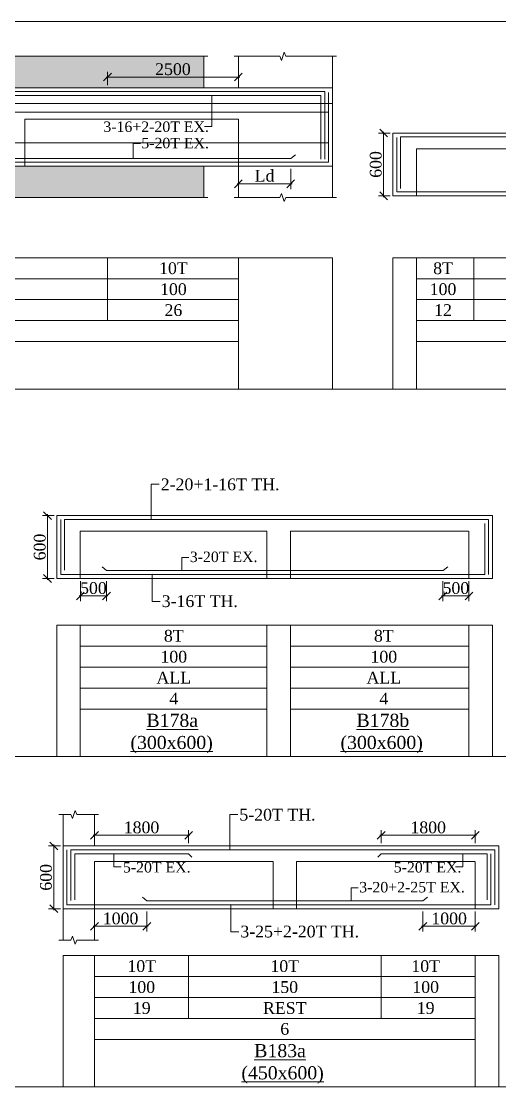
# Model space of a CAD drawing. Header units: millimetres. Extents: x 9781889 to 10654170, y -7832723 to -7608561.
# Drawn here: x 10505948 to 10515077, y -7780796 to -7760218 of the extents above; entities that cross this region are included whole.
import ezdxf
from ezdxf.enums import TextEntityAlignment as Align

# ---------------------------------------------------------------- set-up
doc = ezdxf.new("R2010")
doc.units = ezdxf.units.MM
doc.header["$LTSCALE"] = 10
doc.header["$PDMODE"] = 3
doc.linetypes.add('HIDDEN', pattern=[0.375, 0.25, -0.125])
for name, color, linetype, lineweight in [('S-CUT OUT LINE', 9, 'Continuous', 0), ('S-DIM L.S.', 7, 'Continuous', 0), ('S-HATCH', 8, 'Continuous', 0), ('S-L.S.SECTION', 5, 'Continuous', 0), ('S-L.S.SLAB LINE', 252, 'HIDDEN', 0), ('S-L.S.STEEL', 1, 'Continuous', 9), ('S-L.S.STEEL 1', 6, 'Continuous', 0), ('S-SECTION MARK', 7, 'Continuous', 0), ('S-SHEET', 251, 'Continuous', 0), ('S-TEXT', 7, 'Continuous', 0), ('S-TEXT L.S. BEAM NO.', 30, 'Continuous', 0), ('S-TEXT. L.S.', 7, 'Continuous', 0)]:
    doc.layers.add(name, color=color, linetype=linetype, lineweight=lineweight)
doc.styles.add('135', font='arial.ttf', dxfattribs={"width": 0.8, "height": 135})
doc.styles.get("Standard").update_dxf_attribs({"font": 'arial.ttf'})
doc.styles.add('TEXT', font='times.ttf')
doc.dimstyles.new('75', dxfattribs={"dimtxt": 135, "dimasz": 90, "dimexe": 0.1, "dimexo": 0.03, "dimgap": 0.09, "dimtad": 1, "dimdec": 0, "dimzin": 0, "dimdsep": 46, "dimtxsty": '135', "dimblk": 'ARCHTICK', "dimcen": 0.09, "dimclrd": 256, "dimclre": 256, "dimclrt": 256, "dimadec": 0, "dimazin": 0, "dimtfac": 1, "dimtdec": 0, "dimtofl": 0, "dimtmove": 1, "dimatfit": 3, "dimldrblk": 'DOTSMALL', "dimfxl": 1, "dimtolj": 1, "dimtzin": 0, "dimlwd": -1, "dimlwe": -1, "dimarcsym": 0})
doc.dimstyles.new('SETU_1', dxfattribs={"dimtxt": 200, "dimasz": 150, "dimexe": 100, "dimexo": 50, "dimgap": 35, "dimtad": 1, "dimdec": 0, "dimzin": 0, "dimdsep": 46, "dimtxsty": 'Standard', "dimblk": 'OBLIQUE', "dimcen": 150, "dimdle": 25, "dimclrd": 256, "dimclre": 7, "dimclrt": 256, "dimadec": 0, "dimazin": 0, "dimtfac": 1, "dimtdec": 0, "dimtofl": 0, "dimtmove": 1, "dimatfit": 3, "dimfxl": 1, "dimtolj": 1, "dimtzin": 0, "dimlwd": -1, "dimlwe": 5, "dimarcsym": 1})

# ---------------------------------------------------------------- blocks, each defined once
blk = doc.blocks.new('_ArchTick')
at = {"color": 0, "linetype": 'ByBlock', "const_width": 0.15}
blk.add_lwpolyline([(-0.5, -0.5), (0.5, 0.5)], dxfattribs=at)
blk = doc.blocks.new('_Oblique')
at = {"color": 0, "linetype": 'ByBlock', "lineweight": -2}
blk.add_line((-0.5, -0.5), (0.5, 0.5), dxfattribs=at)
blk = doc.blocks.new('*D999')
at = {"layer": 'Defpoints', "color": 0, "transparency": 16777216}
for p in [(10506621, -7769659), (10506445, -7770859), (10506621, -7770859)]:
    blk.add_point(p, dxfattribs=at)
at = {"layer": 'S-DIM L.S.', "color": 7, "lineweight": 5, "transparency": 16777216}
for p, q in [((10506571, -7769659), (10506345, -7769659)), ((10506571, -7770859), (10506345, -7770859))]:
    blk.add_line(p, q, dxfattribs=at)
at = {"layer": 'S-DIM L.S.', "transparency": 16777216}
blk.add_line((10506445, -7769634), (10506445, -7770884), dxfattribs=at)
at = {"layer": 'S-DIM L.S.', "transparency": 16777216, "xscale": 150, "yscale": 150, "zscale": 150}
for p, rotation in [((10506445, -7769659), 90), ((10506445, -7770859), 270)]:
    blk.add_blockref('_Oblique', p, dxfattribs=dict(at, rotation=rotation))
at = {"layer": 'S-DIM L.S.', "transparency": 16777216, "insert": (10506296, -7770259), "char_height": 225, "attachment_point": 5, "rotation": 90, "style": 'TEXT'}
blk.add_mtext('\\A1;600', dxfattribs=at)
blk = doc.blocks.new('*D1000')
at = {"layer": 'Defpoints', "color": 0, "transparency": 16777216}
for p in [(10507071, -7770859, 0), (10507571, -7770859, 0), (10507071, -7771195)]:
    blk.add_point(p, dxfattribs=at)
at = {"layer": 'S-DIM L.S.', "color": 7, "lineweight": 5, "transparency": 16777216}
for p, q in [((10507071, -7770909), (10507071, -7771295)), ((10507571, -7770909), (10507571, -7771295))]:
    blk.add_line(p, q, dxfattribs=at)
at = {"layer": 'S-DIM L.S.', "transparency": 16777216}
blk.add_line((10507596, -7771195), (10507046, -7771195), dxfattribs=at)
at = {"layer": 'S-DIM L.S.', "transparency": 16777216, "xscale": 150, "yscale": 150, "zscale": 150, "rotation": 180}
blk.add_blockref('_Oblique', (10507071, -7771195), dxfattribs=at)
at = {"layer": 'S-DIM L.S.', "transparency": 16777216, "xscale": 150, "yscale": 150, "zscale": 150}
blk.add_blockref('_Oblique', (10507571, -7771195), dxfattribs=at)
at = {"layer": 'S-DIM L.S.', "transparency": 16777216, "insert": (10507321, -7771045), "char_height": 225, "attachment_point": 5, "style": 'TEXT'}
blk.add_mtext('\\A1;500', dxfattribs=at)
blk = doc.blocks.new('*D1001')
at = {"layer": 'Defpoints', "color": 0, "transparency": 16777216}
for p in [(10513995, -7770859, 0), (10514495, -7770859, 0), (10514495, -7771195)]:
    blk.add_point(p, dxfattribs=at)
at = {"layer": 'S-DIM L.S.', "color": 7, "lineweight": 5, "transparency": 16777216}
for p, q in [((10513995, -7770909), (10513995, -7771295)), ((10514495, -7770909), (10514495, -7771295))]:
    blk.add_line(p, q, dxfattribs=at)
at = {"layer": 'S-DIM L.S.', "transparency": 16777216}
blk.add_line((10513970, -7771195), (10514520, -7771195), dxfattribs=at)
at = {"layer": 'S-DIM L.S.', "transparency": 16777216, "xscale": 150, "yscale": 150, "zscale": 150, "rotation": 180}
blk.add_blockref('_Oblique', (10513995, -7771195), dxfattribs=at)
at = {"layer": 'S-DIM L.S.', "transparency": 16777216, "xscale": 150, "yscale": 150, "zscale": 150}
blk.add_blockref('_Oblique', (10514495, -7771195), dxfattribs=at)
at = {"layer": 'S-DIM L.S.', "transparency": 16777216, "insert": (10514245, -7771045), "char_height": 225, "attachment_point": 5, "style": 'TEXT'}
blk.add_mtext('\\A1;500', dxfattribs=at)
blk = doc.blocks.new('*D1027')
at = {"layer": 'Defpoints', "color": 0, "transparency": 16777216}
for p in [(10506740, -7775971), (10506565, -7777171), (10506740, -7777171)]:
    blk.add_point(p, dxfattribs=at)
at = {"layer": 'S-DIM L.S.', "color": 7, "lineweight": 5, "transparency": 16777216}
for p, q in [((10506690, -7775971), (10506465, -7775971)), ((10506690, -7777171), (10506465, -7777171))]:
    blk.add_line(p, q, dxfattribs=at)
at = {"layer": 'S-DIM L.S.', "transparency": 16777216}
blk.add_line((10506565, -7775946), (10506565, -7777196), dxfattribs=at)
at = {"layer": 'S-DIM L.S.', "transparency": 16777216, "xscale": 150, "yscale": 150, "zscale": 150}
for p, rotation in [((10506565, -7775971), 90), ((10506565, -7777171), 270)]:
    blk.add_blockref('_Oblique', p, dxfattribs=dict(at, rotation=rotation))
at = {"layer": 'S-DIM L.S.', "transparency": 16777216, "insert": (10506415, -7776571), "char_height": 225, "attachment_point": 5, "rotation": 90, "style": 'TEXT'}
blk.add_mtext('\\A1;600', dxfattribs=at)
blk = doc.blocks.new('*D1028')
at = {"layer": 'Defpoints', "color": 0, "transparency": 16777216}
for p in [(10514616, -7775767), (10512816, -7775971, 0), (10514616, -7775971, 0)]:
    blk.add_point(p, dxfattribs=at)
at = {"layer": 'S-DIM L.S.', "transparency": 16777216}
blk.add_line((10512791, -7775767), (10514641, -7775767), dxfattribs=at)
at = {"layer": 'S-DIM L.S.', "color": 7, "lineweight": 5, "transparency": 16777216}
for p, q in [((10512816, -7775921), (10512816, -7775667)), ((10514616, -7775921), (10514616, -7775667))]:
    blk.add_line(p, q, dxfattribs=at)
at = {"layer": 'S-DIM L.S.', "transparency": 16777216, "xscale": 150, "yscale": 150, "zscale": 150, "rotation": 180}
blk.add_blockref('_Oblique', (10512816, -7775767), dxfattribs=at)
at = {"layer": 'S-DIM L.S.', "transparency": 16777216, "xscale": 150, "yscale": 150, "zscale": 150}
blk.add_blockref('_Oblique', (10514616, -7775767), dxfattribs=at)
at = {"layer": 'S-DIM L.S.', "transparency": 16777216, "insert": (10513716, -7775618), "char_height": 225, "attachment_point": 5, "style": 'TEXT'}
blk.add_mtext('\\A1;1800', dxfattribs=at)
blk = doc.blocks.new('*D1029')
at = {"layer": 'Defpoints', "color": 0, "transparency": 16777216}
for p in [(10507340, -7775767), (10507340, -7775971, 0), (10509140, -7775971, 0)]:
    blk.add_point(p, dxfattribs=at)
at = {"layer": 'S-DIM L.S.', "transparency": 16777216}
blk.add_line((10509165, -7775767), (10507315, -7775767), dxfattribs=at)
at = {"layer": 'S-DIM L.S.', "color": 7, "lineweight": 5, "transparency": 16777216}
for p, q in [((10507340, -7775921), (10507340, -7775667)), ((10509140, -7775921), (10509140, -7775667))]:
    blk.add_line(p, q, dxfattribs=at)
at = {"layer": 'S-DIM L.S.', "transparency": 16777216, "xscale": 150, "yscale": 150, "zscale": 150, "rotation": 180}
blk.add_blockref('_Oblique', (10507340, -7775767), dxfattribs=at)
at = {"layer": 'S-DIM L.S.', "transparency": 16777216, "xscale": 150, "yscale": 150, "zscale": 150}
blk.add_blockref('_Oblique', (10509140, -7775767), dxfattribs=at)
at = {"layer": 'S-DIM L.S.', "transparency": 16777216, "insert": (10508240, -7775618), "char_height": 225, "attachment_point": 5, "style": 'TEXT'}
blk.add_mtext('\\A1;1800', dxfattribs=at)
blk = doc.blocks.new('*D1030')
at = {"layer": 'Defpoints', "color": 0, "transparency": 16777216}
for p in [(10513615, -7777171, 0), (10514616, -7777171, 0), (10514616, -7777507)]:
    blk.add_point(p, dxfattribs=at)
at = {"layer": 'S-DIM L.S.', "color": 7, "lineweight": 5, "transparency": 16777216}
for p, q in [((10513615, -7777221), (10513615, -7777607)), ((10514616, -7777221), (10514616, -7777607))]:
    blk.add_line(p, q, dxfattribs=at)
at = {"layer": 'S-DIM L.S.', "transparency": 16777216}
blk.add_line((10513590, -7777507), (10514641, -7777507), dxfattribs=at)
at = {"layer": 'S-DIM L.S.', "transparency": 16777216, "xscale": 150, "yscale": 150, "zscale": 150, "rotation": 180}
blk.add_blockref('_Oblique', (10513615, -7777507), dxfattribs=at)
at = {"layer": 'S-DIM L.S.', "transparency": 16777216, "xscale": 150, "yscale": 150, "zscale": 150}
blk.add_blockref('_Oblique', (10514616, -7777507), dxfattribs=at)
at = {"layer": 'S-DIM L.S.', "transparency": 16777216, "insert": (10514116, -7777358), "char_height": 225, "attachment_point": 5, "style": 'TEXT'}
blk.add_mtext('\\A1;1000', dxfattribs=at)
blk = doc.blocks.new('*D1031')
at = {"layer": 'Defpoints', "color": 0, "transparency": 16777216}
for p in [(10507340, -7777171, 0), (10508340, -7777171, 0), (10507340, -7777507)]:
    blk.add_point(p, dxfattribs=at)
at = {"layer": 'S-DIM L.S.', "color": 7, "lineweight": 5, "transparency": 16777216}
for p, q in [((10507340, -7777221), (10507340, -7777607)), ((10508340, -7777221), (10508340, -7777607))]:
    blk.add_line(p, q, dxfattribs=at)
at = {"layer": 'S-DIM L.S.', "transparency": 16777216}
blk.add_line((10508365, -7777507), (10507315, -7777507), dxfattribs=at)
at = {"layer": 'S-DIM L.S.', "transparency": 16777216, "xscale": 150, "yscale": 150, "zscale": 150, "rotation": 180}
blk.add_blockref('_Oblique', (10507340, -7777507), dxfattribs=at)
at = {"layer": 'S-DIM L.S.', "transparency": 16777216, "xscale": 150, "yscale": 150, "zscale": 150}
blk.add_blockref('_Oblique', (10508340, -7777507), dxfattribs=at)
at = {"layer": 'S-DIM L.S.', "transparency": 16777216, "insert": (10507840, -7777358), "char_height": 225, "attachment_point": 5, "style": 'TEXT'}
blk.add_mtext('\\A1;1000', dxfattribs=at)
blk = doc.blocks.new('*D1799')
at = {"layer": 'Defpoints', "color": 0, "transparency": 16777216}
for p in [(10510090, -7761279), (10507590, -7761483, 0), (10510090, -7761483, 0)]:
    blk.add_point(p, dxfattribs=at)
at = {"layer": 'S-DIM L.S.', "color": 7, "lineweight": 5, "transparency": 16777216}
for p, q in [((10507590, -7761433), (10507590, -7761179)), ((10510090, -7761433), (10510090, -7761179))]:
    blk.add_line(p, q, dxfattribs=at)
at = {"layer": 'S-DIM L.S.', "transparency": 16777216}
blk.add_line((10507565, -7761279), (10510115, -7761279), dxfattribs=at)
at = {"layer": 'S-DIM L.S.', "transparency": 16777216, "xscale": 150, "yscale": 150, "zscale": 150, "rotation": 180}
blk.add_blockref('_Oblique', (10507590, -7761279), dxfattribs=at)
at = {"layer": 'S-DIM L.S.', "transparency": 16777216, "xscale": 150, "yscale": 150, "zscale": 150}
blk.add_blockref('_Oblique', (10510090, -7761279), dxfattribs=at)
at = {"layer": 'S-DIM L.S.', "transparency": 16777216, "insert": (10508840, -7761130), "char_height": 225, "attachment_point": 5, "style": 'TEXT'}
blk.add_mtext('\\A1;2500', dxfattribs=at)
blk = doc.blocks.new('*D1800')
at = {"layer": 'Defpoints', "color": 0, "transparency": 16777216}
for p in [(10510090, -7762983, 0), (10511090, -7762983, 0), (10510090, -7763319)]:
    blk.add_point(p, dxfattribs=at)
at = {"layer": 'S-DIM L.S.', "color": 7, "lineweight": 5, "transparency": 16777216}
for p, q in [((10510090, -7763033), (10510090, -7763419)), ((10511090, -7763033), (10511090, -7763419))]:
    blk.add_line(p, q, dxfattribs=at)
at = {"layer": 'S-DIM L.S.', "transparency": 16777216}
blk.add_line((10511115, -7763319), (10510065, -7763319), dxfattribs=at)
at = {"layer": 'S-DIM L.S.', "transparency": 16777216, "xscale": 150, "yscale": 150, "zscale": 150, "rotation": 180}
blk.add_blockref('_Oblique', (10510090, -7763319), dxfattribs=at)
at = {"layer": 'S-DIM L.S.', "transparency": 16777216, "xscale": 150, "yscale": 150, "zscale": 150}
blk.add_blockref('_Oblique', (10511090, -7763319), dxfattribs=at)
at = {"layer": 'S-DIM L.S.', "transparency": 16777216, "insert": (10510590, -7763166), "char_height": 225, "attachment_point": 5, "style": 'TEXT'}
blk.add_mtext('\\A1;Ld', dxfattribs=at)
blk = doc.blocks.new('*D1806')
at = {"layer": 'Defpoints', "color": 0, "transparency": 16777216}
for p in [(10513040, -7762349), (10512864, -7763549), (10513040, -7763549)]:
    blk.add_point(p, dxfattribs=at)
at = {"layer": 'S-DIM L.S.', "color": 7, "lineweight": 5, "transparency": 16777216}
for p, q in [((10512990, -7762349), (10512764, -7762349)), ((10512990, -7763549), (10512764, -7763549))]:
    blk.add_line(p, q, dxfattribs=at)
at = {"layer": 'S-DIM L.S.', "transparency": 16777216}
blk.add_line((10512864, -7762324), (10512864, -7763574), dxfattribs=at)
at = {"layer": 'S-DIM L.S.', "transparency": 16777216, "xscale": 150, "yscale": 150, "zscale": 150}
for p, rotation in [((10512864, -7762349), 90), ((10512864, -7763549), 270)]:
    blk.add_blockref('_Oblique', p, dxfattribs=dict(at, rotation=rotation))
at = {"layer": 'S-DIM L.S.', "transparency": 16777216, "insert": (10512715, -7762949), "char_height": 225, "attachment_point": 5, "rotation": 90, "style": 'TEXT'}
blk.add_mtext('\\A1;600', dxfattribs=at)

msp = doc.modelspace()

# ---------------------------------------------------------------- hatches: boundary and pattern name
at = {"layer": 'S-HATCH', "linetype": 'ByBlock'}
h = msp.add_hatch(dxfattribs=at)
h.set_pattern_fill('AR-CONC', color=256)
h.set_pattern_definition([(50, (476413.69, 71893.83), (182.184669, -15.9390855), [19.05, -209.55]), (355, (476413.7, 71893.83), (-35.2434214, 191.0568452), [15.24, -167.6405842]), (100.4514447, (476428.87, 71892.5), (146.941247, 175.117752), [16.1900088, -178.0902446]), (46.1842, (476413.7, 71944.63), (271.079041, -42.042328), [28.575, -314.325]), (96.6355576, (476436.28, 71941.13), (237.404134, 247.4261246), [24.285023, -267.135608]), (351.1841512, (476413.7, 71944.63), (237.404134, 247.4261246), [22.859967, -251.459732]), (21, (476439.09, 71931.93), (151.6143913, -102.2651982), [19.05, -209.55]), (326, (476439.1, 71931.93), (61.8020283, 184.187966), [15.24, -167.64]), (71.451445, (476451.73, 71923.41), (213.4164193, 81.922769), [16.1900088, -178.0899376]), (37.5, (476413.69, 71893.83), (3.08860325, 84.55503887), [0, -165.608, 0, -170.18, 0, -168.275]), (7.5, (476413.69, 71893.83), (66.8196625, 100.1805748), [0, -97.028, 0, -161.798, 0, -64.135]), (327.5, (476357.05, 71893.83), (135.59059517, -5.728744), [0, -63.5, 0, -198.12, 0, -262.89]), (317.5, (476331.65, 71893.83), (148.1291814, 25.426491), [0, -82.55, 0, -131.572, 0, -186.69])])
h.paths.add_polyline_path([(10501089.7, -7760882.9), (10501089.7, -7761482.9), (10509429.7, -7761482.9), (10509429.7, -7760882.9), (10505272.7, -7760882.9), (10505244.7, -7760806), (10505188.8, -7760959.7), (10505160.8, -7760882.9)])
h.paths.add_polyline_path([(10509230.5, -7761369.8), (10509230.5, -7761368.3), (10509230.5, -7760887.9), (10509230.5, -7760889.4)], flags=16)
h = msp.add_hatch(dxfattribs=at)
h.set_pattern_fill('AR-CONC', color=256)
h.set_pattern_definition([(50, (476413.69, 71593.83), (182.184669, -15.9390855), [19.05, -209.55]), (355, (476413.7, 71593.83), (-35.2434214, 191.0568452), [15.24, -167.6405842]), (100.4514447, (476428.87, 71592.5), (146.941247, 175.117752), [16.1900088, -178.0902446]), (46.1842, (476413.7, 71644.63), (271.079041, -42.042328), [28.575, -314.325]), (96.6355576, (476436.28, 71641.13), (237.404134, 247.4261246), [24.285023, -267.135608]), (351.1841512, (476413.7, 71644.63), (237.404134, 247.4261246), [22.859967, -251.459732]), (21, (476439.09, 71631.93), (151.6143913, -102.2651982), [19.05, -209.55]), (326, (476439.1, 71631.93), (61.8020283, 184.187966), [15.24, -167.64]), (71.451445, (476451.73, 71623.41), (213.4164193, 81.922769), [16.1900088, -178.0899376]), (37.5, (476413.69, 71593.83), (3.08860325, 84.55503887), [0, -165.608, 0, -170.18, 0, -168.275]), (7.5, (476413.69, 71593.83), (66.8196625, 100.1805748), [0, -97.028, 0, -161.798, 0, -64.135]), (327.5, (476357.05, 71593.83), (135.59059517, -5.728744), [0, -63.5, 0, -198.12, 0, -262.89]), (317.5, (476331.65, 71593.83), (148.1291814, 25.426491), [0, -82.55, 0, -131.572, 0, -186.69])])
h.paths.add_polyline_path([(10501089.7, -7762982.9), (10501089.7, -7763582.9), (10505160.8, -7763582.9), (10505188.8, -7763506), (10505244.7, -7763659.7), (10505272.7, -7763582.9), (10509429.7, -7763582.9), (10509429.7, -7762982.9)])

# ---------------------------------------------------------------- linework, layer by layer
at = {"layer": 'S-CUT OUT LINE', "color": 5, "elevation": 0}
for points in [[(10501011.5, -7760882.9), (10505160.8, -7760882.9), (10505188.8, -7760959.7), (10505244.7, -7760806), (10505272.7, -7760882.9), (10509506.7, -7760882.9)], [(10510011.4, -7760882.9), (10510883, -7760882.9), (10510911, -7760959.7), (10510966.9, -7760806), (10510994.9, -7760882.9), (10511964.7, -7760882.9)], [(10501011.5, -7763582.9), (10505160.8, -7763582.9), (10505188.8, -7763506), (10505244.7, -7763659.7), (10505272.7, -7763582.9), (10509504.7, -7763582.9)], [(10510011.4, -7763582.9), (10510883, -7763582.9), (10510911, -7763506), (10510966.9, -7763659.7), (10510994.9, -7763582.9), (10511964.7, -7763582.9)], [(10506661.8, -7775370.9), (10506890.4, -7775370.9), (10506918.4, -7775447.7), (10506974.4, -7775294), (10507002.3, -7775370.9), (10507415.1, -7775370.9)], [(10506661.8, -7777770.9), (10506890.4, -7777770.9), (10506918.4, -7777694), (10506974.4, -7777847.7), (10507002.3, -7777770.9), (10507415.1, -7777770.9)]]:
    msp.add_lwpolyline(points, dxfattribs=at)
at = {"layer": 'S-L.S.SECTION'}
for p, q in [((10509429.7, -7761482.9, 0), (10509429.7, -7760882.9, 0)), ((10510089.7, -7761482.9, 0), (10510089.7, -7760882.9, 0)), ((10511889.7, -7761482.9, 0), (10511889.7, -7760882.9, 0)), ((10494204.6, -7761482.9, 0), (10511889.7, -7761482.9, 0)), ((10511889.7, -7761482.9, 0), (10511889.7, -7762982.9, 0)), ((10513039.6, -7762348.7, 0), (10518284.6, -7762348.7, 0)), ((10513039.6, -7762348.7, 0), (10513039.6, -7763548.7, 0)), ((10496004.7, -7762982.9, 0), (10511889.7, -7762982.9, 0)), ((10509429.7, -7762982.9, 0), (10509429.7, -7763582.9, 0)), ((10510089.7, -7762982.9, 0), (10510089.7, -7763582.9, 0)), ((10511889.7, -7762982.9, 0), (10511889.7, -7763582.9, 0)), ((10513039.6, -7763548.7, 0), (10535648.5, -7763548.7, 0)), ((10506620.6, -7769658.7, 0), (10514945.5, -7769658.7, 0)), ((10506620.6, -7769658.7, 0), (10506620.6, -7770858.7, 0)), ((10514945.5, -7770858.7, 0), (10514945.5, -7769658.7, 0)), ((10506620.6, -7770858.7, 0), (10514945.5, -7770858.7, 0)), ((10506740.1, -7775970.9, 0), (10506740.1, -7775370.9, 0)), ((10507340.1, -7775970.9, 0), (10507340.1, -7775370.9, 0)), ((10506740.1, -7775970.9, 0), (10515065.6, -7775970.9, 0)), ((10506740.1, -7775970.9, 0), (10506740.1, -7777170.9, 0)), ((10515065.6, -7777170.9, 0), (10515065.6, -7775970.9, 0)), ((10506740.1, -7777170.9, 0), (10515065.6, -7777170.9, 0)), ((10506740.1, -7777170.9, 0), (10506740.1, -7777770.9, 0)), ((10507340.1, -7777170.9, 0), (10507340.1, -7777770.9, 0))]:
    msp.add_line(p, q, dxfattribs=at)
at = {"layer": 'S-L.S.SLAB LINE', "ltscale": 0.3}
for p, q in [((10495992, -7761782.9, 0), (10511889.7, -7761782.9, 0)), ((10506009.7, -7762082.9, 0), (10510089.7, -7762082.9, 0)), ((10506009.7, -7762082.9, 0), (10506009.7, -7762982.9, 0)), ((10510089.7, -7762082.9, 0), (10510089.7, -7762982.9, 0)), ((10513489.6, -7762648.7, 0), (10518284.6, -7762648.7, 0)), ((10513489.6, -7762648.7, 0), (10513489.6, -7763548.7, 0)), ((10506620.6, -7769958.7, 0), (10506620.6, -7769958.7, 0)), ((10507070.6, -7769958.7, 0), (10510632.7, -7769958.7, 0)), ((10507070.6, -7769958.7, 0), (10507070.6, -7770858.7, 0)), ((10510632.7, -7769958.7, 0), (10510632.7, -7770858.7, 0)), ((10511082.7, -7769958.7, 0), (10514495.5, -7769958.7, 0)), ((10511082.7, -7769958.7, 0), (10511082.7, -7770858.7, 0)), ((10514495.5, -7769958.7, 0), (10514495.5, -7770858.7, 0)), ((10506740.1, -7776270.9, 0), (10506740.1, -7776270.9, 0)), ((10507340.1, -7776270.9, 0), (10510752.8, -7776270.9)), ((10507340.1, -7776270.9, 0), (10507340.1, -7777170.9, 0)), ((10510752.8, -7776270.9), (10510752.8, -7777170.9)), ((10511202.8, -7776270.9, 0), (10514615.6, -7776270.9, 0)), ((10511202.8, -7776270.9, 0), (10511202.8, -7777170.9, 0)), ((10514615.6, -7776270.9), (10514615.6, -7777170.9))]:
    msp.add_line(p, q, dxfattribs=at)
at = {"layer": 'S-L.S.STEEL'}
for p, q in [((10494381.6, -7761557.9, 0), (10511739.7, -7761557.9, 0)), ((10511739.7, -7761557.9, 0), (10511739.7, -7762850.9, 0)), ((10511814.7, -7761576.7, 0), (10511814.7, -7762907.9, 0)), ((10513114.6, -7762436.3, 0), (10513114.6, -7763473.7, 0)), ((10513189.6, -7762423.7, 0), (10513189.6, -7763406.3, 0)), ((10494306.6, -7762907.9, 0), (10511814.7, -7762907.9, 0)), ((10513114.6, -7763473.7, 0), (10535577.6, -7763473.7, 0)), ((10506695.6, -7770783.7, 0), (10506695.6, -7769733.7, 0)), ((10506770.6, -7769733.7, 0), (10514870.5, -7769733.7, 0)), ((10506770.6, -7770704, 0), (10506770.6, -7769733.7, 0)), ((10514795.5, -7770783.7, 0), (10514795.5, -7769808.7, 0)), ((10514870.5, -7770783.7, 0), (10514870.5, -7769733.7, 0)), ((10506695.6, -7770783.7, 0), (10514795.5, -7770783.7, 0)), ((10506815.1, -7777095.9, 0), (10506815.1, -7776045.9, 0)), ((10506890.1, -7776045.9, 0), (10514990.6, -7776045.9, 0)), ((10506890.1, -7777016.2, 0), (10506890.1, -7776045.9, 0)), ((10514990.6, -7777095.9, 0), (10514990.6, -7776045.9, 0)), ((10509140.2, -7776120.9, 0), (10506965.1, -7776120.9, 0)), ((10506965.1, -7776999.7, 0), (10506965.1, -7776120.9, 0)), ((10509140.2, -7776120.9, 0), (10509203.4, -7776187.7, 0)), ((10514840.6, -7776999.7, 0), (10514840.6, -7776120.9, 0)), ((10514915.6, -7777095.9, 0), (10514915.6, -7776120.9, 0)), ((10506815.1, -7777095.9, 0), (10514915.6, -7777095.9, 0))]:
    msp.add_line(p, q, dxfattribs=at)
at = {"layer": 'S-L.S.STEEL', "elevation": 0}
for points in [[(10511179.2, -7762764.7), (10511089.7, -7762832.9), (10499084.9, -7762832.9), (10499002.9, -7762762.2)], [(10514088.7, -7770640.5), (10513999.2, -7770708.7), (10507570.8, -7770708.7), (10507488.8, -7770638)], [(10513705, -7776952.7), (10513615.5, -7777020.9), (10508340.2, -7777020.9), (10508258.2, -7776950.2)]]:
    msp.add_lwpolyline(points, dxfattribs=at)
at = {"layer": 'S-L.S.STEEL'}
for points in [[(10511664.7, -7762850.9, 0), (10511664.7, -7761632.9, 0), (10503584.7, -7761632.9, 0), (10503521.5, -7761699.7, 0)], [(10513189.6, -7762423.7, 0), (10520477.2, -7762423.7, 0)], [(10514840.6, -7776120.9, 0), (10512815.6, -7776120.9, 0), (10512752.4, -7776187.7, 0)]]:
    msp.add_polyline3d(points, dxfattribs=at)
at = {"layer": 'S-L.S.STEEL 1'}
for p, q in [((10494306.6, -7761948.5, 0), (10511814.7, -7761948.5, 0)), ((10494306.6, -7762532.9, 0), (10511814.7, -7762532.9, 0))]:
    msp.add_line(p, q, dxfattribs=at)
at = {"layer": 'S-SHEET'}
for p, q in [((10490211.8, -7764732, 0), (10511889.7, -7764732, 0)), ((10507589.7, -7764732, 0), (10507589.7, -7765932, 0)), ((10510089.7, -7764732, 0), (10510089.7, -7767241.3, 0)), ((10511889.7, -7764732, 0), (10511889.7, -7767241.3, 0)), ((10513039.6, -7764732, 0), (10535648.5, -7764732, 0)), ((10513039.6, -7764732), (10513039.6, -7767241.3)), ((10513489.6, -7764732, 0), (10513489.6, -7767241.3, 0)), ((10514589.6, -7764732, 0), (10514589.6, -7765932, 0)), ((10500084.7, -7765132, 0), (10510089.7, -7765132, 0)), ((10513489.6, -7765132, 0), (10518284.6, -7765132, 0)), ((10500084.7, -7765532, 0), (10510089.7, -7765532, 0)), ((10513489.6, -7765532, 0), (10518284.6, -7765532, 0)), ((10500084.7, -7765932, 0), (10510089.7, -7765932, 0)), ((10513489.6, -7765932, 0), (10518284.6, -7765932, 0)), ((10500084.7, -7766332, 0), (10510089.7, -7766332, 0)), ((10513489.6, -7766332, 0), (10518284.6, -7766332, 0)), ((10488158.7, -7767241.3), (10539492.8, -7767241.3)), ((10490211.8, -7767241.3, 0), (10511889.7, -7767241.3, 0)), ((10513039.6, -7767241.3, 0), (10535648.5, -7767241.3, 0)), ((10506620.6, -7771755.2, 0), (10514945.5, -7771755.2, 0)), ((10506620.6, -7771755.2, 0), (10506620.6, -7774264.5, 0)), ((10507070.6, -7771755.2, 0), (10507070.6, -7774264.5, 0)), ((10510632.7, -7771755.2), (10510632.7, -7774264.5)), ((10511082.7, -7771755.2, 0), (10511082.7, -7774264.5, 0)), ((10514495.5, -7771755.2, 0), (10514495.5, -7774264.5, 0)), ((10514945.5, -7771755.2, 0), (10514945.5, -7774264.5, 0)), ((10507070.6, -7772155.2, 0), (10510632.7, -7772155.2, 0)), ((10511082.7, -7772155.2, 0), (10514495.5, -7772155.2, 0)), ((10507070.6, -7772555.2, 0), (10510632.7, -7772555.2, 0)), ((10511082.7, -7772555.2, 0), (10514495.5, -7772555.2, 0)), ((10507070.6, -7772955.2, 0), (10510632.7, -7772955.2, 0)), ((10511082.7, -7772955.2, 0), (10514495.5, -7772955.2, 0)), ((10507070.6, -7773355.2, 0), (10510632.7, -7773355.2, 0)), ((10511082.7, -7773355.2, 0), (10514495.5, -7773355.2, 0)), ((10488158.7, -7774264.5), (10539492.8, -7774264.5)), ((10506620.6, -7774264.5), (10514945.5, -7774264.5, 0)), ((10506740.1, -7778067.4, 0), (10515065.6, -7778067.4, 0)), ((10506740.1, -7778067.4), (10506740.1, -7780576.7)), ((10507340.1, -7778067.4), (10507340.1, -7780576.7)), ((10509140.1, -7778067.4), (10509140.1, -7779267.4)), ((10512815.6, -7778067.4), (10512815.6, -7779267.4)), ((10514615.6, -7778067.4), (10514615.6, -7780576.7)), ((10515065.6, -7778067.4, 0), (10515065.6, -7780576.7, 0)), ((10507340.1, -7778467.4, 0), (10514615.6, -7778467.4, 0)), ((10507340.1, -7778867.4, 0), (10514615.6, -7778867.4, 0)), ((10507340.1, -7779267.4, 0), (10514615.6, -7779267.4, 0)), ((10507340.1, -7779667.4, 0), (10514615.6, -7779667.4, 0)), ((10488158.7, -7780576.7, 0), (10539492.8, -7780576.7, 0)), ((10506740.1, -7780576.7, 0), (10515065.6, -7780576.7, 0))]:
    msp.add_line(p, q, dxfattribs=at)
msp.add_lwpolyline([(10488158.7, -7760218.1), (10539492.8, -7760218.1), (10539492.8, -7801877.7), (10488158.7, -7801877.7)], close=True, dxfattribs=at)

# ---------------------------------------------------------------- texts
at = {"layer": 'S-TEXT', "linetype": 'ByBlock', "style": 'TEXT'}
for s, p in [('10T', (10508848.8, -7764932, 0)), ('8T', (10513999.5, -7764932, 0)), ('100', (10508848.8, -7765332, 0)), ('100', (10513999.5, -7765332, 0)), ('26', (10508848.8, -7765732, 0)), ('12', (10513999.5, -7765732, 0)), ('8T', (10508855.8, -7771955.2, 0)), ('8T', (10512868.2, -7771955.2, 0)), ('100', (10508855.8, -7772355.2, 0)), ('100', (10512868.2, -7772355.2, 0)), ('ALL', (10508855.8, -7772755.2, 0)), ('ALL', (10512868.2, -7772755.2, 0)), ('4', (10508855.8, -7773155.2, 0)), ('4', (10512868.2, -7773155.2, 0)), ('10T', (10508244.4, -7778267.4, 0)), ('10T', (10510975.8, -7778267.4, 0)), ('10T', (10513667.9, -7778267.4, 0)), ('100', (10508244.4, -7778667.4, 0)), ('150', (10510975.8, -7778667.4, 0)), ('100', (10513667.9, -7778667.4, 0)), ('19', (10508244.4, -7779067.4, 0)), ('REST', (10510975.8, -7779067.4, 0)), ('19', (10513667.9, -7779067.4, 0)), ('6', (10510975.8, -7779467.4, 0))]:
    msp.add_text(s, height=225, dxfattribs=at).set_placement(p, align=Align.MIDDLE_CENTER)
at = {"layer": 'S-TEXT L.S. BEAM NO.', "linetype": 'ByBlock', "style": 'TEXT'}
for s, p in [('%%UB178a', (10508334.1, -7773695.9, 0)), ('%%UB178b', (10512346.6, -7773695.9, 0)), ('%%U(300x600)', (10508028, -7774118.8, 0)), ('%%U(300x600)', (10512040.4, -7774118.8, 0))]:
    msp.add_text(s, height=250, dxfattribs=at).set_placement(p)
at = {"layer": 'S-TEXT L.S. BEAM NO.', "color": 140, "linetype": 'ByBlock', "style": 'TEXT'}
for s, p in [('%%UB183a', (10510393.3, -7780008, 0)), ('%%U(450x600)', (10510148, -7780431, 0))]:
    msp.add_text(s, height=250, dxfattribs=at).set_placement(p)
at = {"layer": 'S-TEXT. L.S.', "style": 'TEXT'}
for s, height, p in [('3-16+2-20T EX.', 200, (10507511, -7762327.9, 0)), ('5-20T EX.', 200, (10508235.9, -7762640.9, 0)), ('2-20+1-16T TH.', 225, (10508606.9, -7769174.4, 0)), ('3-20T EX.', 200, (10509162, -7770546.7, 0)), ('3-16T TH.', 225, (10508625.3, -7771406.5, 0)), ('5-20T TH.', 225, (10510109.3, -7775486.6, 0)), ('5-20T EX.', 200, (10507884.6, -7776478.4, 0)), ('5-20T EX.', 200, (10513057.9, -7776478.4, 0)), ('3-20+2-25T EX.', 200, (10512399.1, -7776858.9, 0)), ('3-25+2-20T TH.', 225, (10510127.7, -7777718.7, 0))]:
    msp.add_text(s, height=height, dxfattribs=at).set_placement(p)

# ---------------------------------------------------------------- dimensions: what is measured, and where the dimension line sits
at = {"layer": 'S-DIM L.S.'}
for base, p1, p2, picture, middle in [((10510089.7, -7761279.1, 0), (10507589.7, -7761482.9, 0), (10510089.7, -7761482.9, 0), '*D1799', (10508839.7, -7761129.6, 0)), ((10514615.6, -7775767.1, 0), (10512815.6, -7775970.9, 0), (10514615.6, -7775970.9, 0), '*D1028', (10513715.6, -7775617.6, 0)), ((10514615.6, -7777506.9, 0), (10513615.5, -7777170.9, 0), (10514615.6, -7777170.9), '*D1030', (10514115.5, -7777357.5, 0))]:
    dim = msp.add_linear_dim(base=base, p1=p1, p2=p2, angle=180, dimstyle='SETU_1', override={"dimtxt": 225, "dimtxsty": 'TEXT'}, dxfattribs=at)
    dim.commit()
    dim.dimension.update_dxf_attribs({"geometry": picture, "text_midpoint": middle})
at = {"layer": 'S-DIM L.S.', "color": 7}
for base, p1, p2, picture, middle in [((10512864.5, -7763548.7, 0), (10513039.6, -7762348.7, 0), (10513039.6, -7763548.7, 0), '*D1806', (10512715, -7762948.7, 0)), ((10506445.4, -7770858.7, 0), (10506620.6, -7769658.7, 0), (10506620.6, -7770858.7, 0), '*D999', (10506296, -7770258.7, 0)), ((10506564.9, -7777170.9), (10506740.1, -7775970.9), (10506740.1, -7777170.9), '*D1027', (10506415.5, -7776570.9))]:
    dim = msp.add_linear_dim(base=base, p1=p1, p2=p2, angle=90, dimstyle='SETU_1', override={"dimtxt": 225, "dimlfac": 0.5, "dimtxsty": 'TEXT'}, dxfattribs=at)
    dim.commit()
    dim.dimension.update_dxf_attribs({"geometry": picture, "text_midpoint": middle})
at = {"layer": 'S-DIM L.S.'}
dim = msp.add_linear_dim(base=(10510089.7, -7763318.9, 0), p1=(10511089.7, -7762982.9, 0), p2=(10510089.7, -7762982.9, 0), angle=180, text='Ld', dimstyle='SETU_1', override={"dimtxt": 225, "dimtxsty": 'TEXT'}, dxfattribs=at)
dim.commit()
dim.dimension.update_dxf_attribs({"geometry": '*D1800', "text_midpoint": (10510589.7, -7763166.3, 0)})
dim = msp.add_linear_dim(base=(10507070.6, -7771194.8, 0), p1=(10507570.8, -7770858.7, 0), p2=(10507070.6, -7770858.7, 0), dimstyle='SETU_1', override={"dimtxt": 225, "dimtxsty": 'TEXT'}, dxfattribs=at)
dim.commit()
dim.dimension.update_dxf_attribs({"geometry": '*D1000', "text_midpoint": (10507320.7, -7771194.8, 0), "dimtype": 160})
dim = msp.add_linear_dim(base=(10514494.9, -7771194.8, 0), p1=(10513994.8, -7770858.7, 0), p2=(10514494.9, -7770858.7, 0), angle=180, dimstyle='SETU_1', override={"dimtxt": 225, "dimtxsty": 'TEXT'}, dxfattribs=at)
dim.commit()
dim.dimension.update_dxf_attribs({"geometry": '*D1001', "text_midpoint": (10514244.9, -7771194.8, 0), "dimtype": 160})
for base, p1, p2, picture, middle in [((10507340.2, -7775767.1, 0), (10509140.2, -7775970.9, 0), (10507340.2, -7775970.9, 0), '*D1029', (10508240.2, -7775617.6, 0)), ((10507340.1, -7777506.9, 0), (10508340.2, -7777170.9, 0), (10507340.1, -7777170.9, 0), '*D1031', (10507840.2, -7777357.5, 0))]:
    dim = msp.add_linear_dim(base=base, p1=p1, p2=p2, dimstyle='SETU_1', override={"dimtxt": 225, "dimtxsty": 'TEXT'}, dxfattribs=at)
    dim.commit()
    dim.dimension.update_dxf_attribs({"geometry": picture, "text_midpoint": middle})

# ---------------------------------------------------------------- leaders
at = {"layer": 'S-SECTION MARK'}
for points in [[(10509585.2, -7761632.9, 0), (10509585.2, -7762222.7, 0), (10509445.9, -7762222.7, 0)], [(10508082, -7762832.9, 0), (10508082, -7762550.6, 0), (10508217.4, -7762550.6, 0)], [(10508425.3, -7769733.7, 0), (10508425.3, -7769059.3, 0), (10508577.8, -7769059.3, 0)], [(10509008.1, -7770708.7, 0), (10509008.1, -7770456.4, 0), (10509143.5, -7770456.4, 0)], [(10508443.6, -7770779.8, 0), (10508443.6, -7771301.7, 0), (10508596.2, -7771301.7, 0)], [(10509927.7, -7776045.9, 0), (10509927.7, -7775371.5, 0), (10510080.2, -7775371.5, 0)], [(10507710.6, -7776120.9, 0), (10507710.6, -7776373.2, 0), (10507850, -7776373.2, 0)], [(10514376, -7776120.9, 0), (10514376, -7776373.2, 0), (10514236.7, -7776373.2, 0)], [(10512245.2, -7777020.9, 0), (10512245.2, -7776768.5, 0), (10512380.5, -7776768.5, 0)], [(10509946, -7777092, 0), (10509946, -7777613.9, 0), (10510098.6, -7777613.9, 0)]]:
    msp.add_leader(points, dimstyle='75', override={"dimasz": 75}, dxfattribs=at)

doc.saveas('drawing.dxf')
